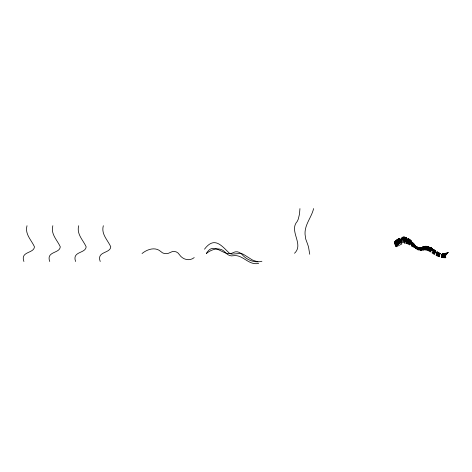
<?xml version="1.0" encoding="UTF-8"?>
<svg xmlns="http://www.w3.org/2000/svg" width="472" height="472" viewBox="0 0 472 472"><rect width="100%" height="100%" fill="white"/><g stroke="black" fill="none" stroke-linecap="round" stroke-linejoin="round"><path stroke-width="0.71" d="M439.367 256.733L439.391 256.255A16.974 16.974 0 0 1 436.252 254.762L436.022 255.311A14.367 14.367 0 0 0 439.367 256.75M299.938 208.63L299.472 214.211L298.257 219.144A16.644 16.644 0 0 1 297.142 221.533C288.687 231.15 304.228 244.23 294.528 253.263M441.473 256.685L441.503 256.267A15.954 15.954 0 0 0 445.421 257.317L445.603 257.458A14.72 14.72 0 0 1 441.467 256.691M27.01 225.722C24.65 234.153 31.394 239.977 34.438 246.779C33.978 253.706 20.066 251.045 23.907 261.506M52.84 225.722C50.48 234.153 57.224 239.977 60.269 246.779C59.814 253.706 45.902 251.045 49.743 261.506M78.712 225.722C76.352 234.153 83.096 239.977 86.14 246.779C85.686 253.706 71.773 251.045 75.614 261.506M103.321 225.722C100.961 234.153 107.704 239.977 110.749 246.779C110.295 253.706 96.382 251.045 100.223 261.506M430.293 248.272A6.868 6.868 0 0 1 432.216 249.251L432.234 249.228M429.131 248.113L429.095 248.219A6.136 6.136 0 0 0 427.066 248.331L427.154 248.083A6.018 6.018 0 0 1 429.148 248.018M430.275 248.337L430.21 248.508A7.145 7.145 0 0 1 432.128 249.499M422.688 248.768L422.652 248.874A6.313 6.313 0 0 1 420.487 248.85M313.597 208.577C311.791 216.495 305.956 223.038 305.13 231.174A26.992 26.992 0 0 0 305.065 234.425L305.726 239.038L307.756 244.602A32.704 32.704 0 0 1 308.594 247.411L309.732 254.255M420.34 249.216L420.334 249.24A6.342 6.342 0 0 0 422.411 249.281L422.245 249.487A6.537 6.537 0 0 1 420.245 249.47M436.334 254.443L436.517 253.977A20.089 20.089 0 0 0 439.491 255.564L439.467 255.966A16.974 16.974 0 0 1 436.323 254.473L436.317 254.479M445.45 255.859L445.55 255.647A14.355 14.355 0 0 1 441.757 254.567M432.871 250.237L432.069 249.635M432.057 249.67L432.063 249.653A7.145 7.145 0 0 0 430.122 248.691M430.098 248.75L429.974 248.945A7.871 7.871 0 0 1 431.892 249.977M418.912 249.493L419.03 249.275A4.673 4.673 0 0 1 417 248.189L416.994 248.585A4.277 4.277 0 0 0 418.894 249.54M420.045 249.771L420.157 249.558A6.537 6.537 0 0 0 422.133 249.605M431.909 249.953L432.352 250.337M431.573 250.502L431.791 250.142A7.871 7.871 0 0 0 429.821 249.163M434.889 251.665C436.895 255.163 429.467 248.567 434.694 251.971A14.284 14.284 0 0 1 432.364 250.325M423.697 249.039L423.785 248.897A13.83 13.83 0 0 0 424.31 248.827L425.467 248.626A16.549 16.549 0 0 1 425.844 248.567L425.679 248.797A14.827 14.827 0 0 0 425.301 248.85L424.068 249.145A14.774 14.774 0 0 1 423.561 249.21L423.402 249.387A15.694 15.694 0 0 0 423.738 249.369L424.228 249.299M428.653 248.915L428.44 249.169A5.699 5.699 0 0 0 426.452 249.098M429.791 249.222L429.555 249.499A9.257 9.257 0 0 1 431.544 250.555M435.367 251.181L435.326 251.234A18.373 18.373 0 0 1 433.868 250.219L432.871 249.44L434.429 250.319M436.93 252.107L436.924 252.119A10.16 10.16 0 0 0 440.175 253.505M394.409 242.466L394.816 242.006M446.89 253.836L446.465 254.355A11.523 11.523 0 0 1 442.252 253.971M394.769 242.047L395.17 241.611M394.462 242.443L395.518 241.239M394.545 242.514L397.377 239.859L399.825 238.555A5.286 0.838 82.3 0 1 400.038 238.85L397.542 240.124L394.568 242.567M416.339 246.968L416.198 247.127A4.944 4.944 0 0 0 418.593 247.918M204.5 249.186C214.4 235.976 221.486 245.617 229.492 253.328A7.422 7.422 0 0 0 232.189 254.137L241.186 253.393L243.469 254.349L252.089 259.806A23.801 23.801 0 0 0 256.314 261.323L257.942 261.683M395.212 241.635L397.619 239.552L399.743 238.478M395.471 241.286L395.861 240.897M395.813 240.944L396.197 240.578M422.121 249.635L421.956 249.776A7.068 7.068 0 0 1 420.021 249.841M427.656 249.924L427.254 250.284M428.818 250.331L428.393 250.715L429.278 251.163A16.066 16.066 0 0 1 429.945 251.588C430.222 252.361 431.225 251.535 430.611 251.269A9.788 9.788 0 0 0 428.836 250.302M395.306 242.903L397.878 240.808L400.403 239.587A6.614 1.05 82.3 0 0 400.156 239.044L397.324 240.567L394.828 243.104M414.982 245.871L412.28 243.41A8.815 1.333 -87.7 0 1 412.469 243.133L415.118 245.776M416.446 246.915L416.422 246.939A5.127 5.127 0 0 0 418.841 247.924M396.15 240.626L396.527 240.277M426.452 249.08L426.7 248.838A6.006 6.006 0 0 1 428.676 248.856M396.486 240.325L396.852 240M396.185 244.992L395.778 245.322L395.471 244.602L398.474 242.283L401.005 241.133A12.26 1.947 82.3 0 1 401.176 241.682L401.312 242.154L399.135 243.027M396.81 240.047L397.489 239.516M397.129 239.794L397.802 239.304M396.97 244.39L397.353 244.118M427.254 250.272A4.991 4.991 0 0 0 425.355 249.948L425.756 249.676M142.037 253.523C147.134 249.322 155.182 246.543 160.745 251.476C163.324 254.202 167.265 254.272 170.368 252.431C173.531 250.425 177.496 251.482 179.419 254.668C182.64 259.553 189.39 261.535 194.21 257.606M398.297 241.841L395.294 244.16L395.058 243.605L396.97 241.9L400.551 239.906A9.18 1.457 82.3 0 1 400.828 240.696L398.639 241.635M397.754 239.345L398.102 239.109M398.061 239.156L398.698 238.785M398.362 238.985L398.987 238.649M398.946 238.696L399.277 238.531M399.229 238.578L399.554 238.431M446.872 253.37L447.586 253.128L446.736 253.771A10.856 10.856 0 0 1 442.524 253.853M421.449 247.546L420.741 247.564A9.694 9.694 0 0 1 419.195 248.042L419.449 247.977M446.53 253.476L448.4 252.372L443.845 253.853A8.856 8.856 0 0 1 442.96 253.906L442.925 253.865M402.439 237.434L403.536 237.209A4.714 4.714 0 0 1 405.513 237.44L406.073 237.711M423.95 247.163L424.328 247.057A10.732 10.732 0 0 1 425.207 246.85L424.894 246.685A10.012 10.012 0 0 0 423.649 246.998L422.9 247.239L424.481 247.157A10.732 10.732 0 0 1 425.361 246.95M423.714 247.375L423.325 247.481L424.947 247.417A13.428 13.428 0 0 1 425.714 247.251L425.874 247.458A14.072 14.072 0 0 0 425.361 247.558L424.175 247.824A15.263 15.263 0 0 1 423.773 247.906L424.298 247.582M446.736 253.346L444.907 253.824A9.523 9.523 0 0 1 442.636 253.901M424.452 247.411L424.841 247.316A13.428 13.428 0 0 1 425.602 247.145L425.378 246.968M446.394 253.44L445.114 253.7A9.523 9.523 0 0 1 442.842 253.771M402.805 237.239L402.15 237.434A5.357 0.85 82.3 0 0 401.991 237.646L403.648 237.304A4.714 4.714 0 0 1 405.625 237.534M425.237 247.93L424.446 248.095A14.691 14.691 0 0 1 423.909 248.189M424.859 248.124L425.644 247.959A15.198 15.198 0 0 1 426.027 247.888M424.464 248.207L425.626 247.847A15.198 15.198 0 0 1 426.009 247.776L425.945 247.576A14.072 14.072 0 0 0 425.419 247.67L424.239 247.936A15.263 15.263 0 0 1 423.838 248.018L423.874 248.083M404.439 241.87L405.507 241.723A5.469 5.469 0 0 1 407.991 242.171L408.245 243.345M402.699 237.286L403.07 237.192A4.626 4.626 0 0 1 405.059 237.31L406.18 237.776M424.676 248.945L424.169 249.027A14.774 14.774 0 0 1 423.661 249.092M424.576 249.068L425.201 248.968A14.827 14.827 0 0 1 425.573 248.921L425.343 249.145A13.334 13.334 0 0 0 424.841 249.216L423.596 249.493A15.694 15.694 0 0 1 423.231 249.54L422.983 249.747L424.151 249.605A11.942 11.942 0 0 1 424.859 249.54L425.183 249.287A13.334 13.334 0 0 0 424.7 249.34L424.086 249.428M261.913 261.264C254.803 263.111 247.352 260.255 242.478 254.98C240.26 252.107 236.419 250.65 233.138 252.673C223.604 257.901 214.129 239.953 206.347 253.523C211.356 249.352 219.716 246.396 224.849 251.971C226.979 254.378 229.917 256.585 233.321 255.735C242.738 254.078 248.72 265.878 258.674 263.364M418.286 247.977L418.499 247.965A4.944 4.944 0 0 1 416.086 247.21C415.614 248.136 413.785 245.829 413.643 244.88M421.248 250.207L421.773 249.959A7.068 7.068 0 0 1 419.897 249.971L419.744 250.201A7.18 7.18 0 0 0 421.248 250.195M404.793 240.071L405.059 240.053A5.245 5.245 0 0 1 407.59 240.578A11.77 2.26 87.7 0 1 407.708 241.033L407.802 241.404M404.374 238.767L404.64 238.749A5.003 5.003 0 0 1 406.787 239.139L407.212 239.339A9.169 1.758 87.7 0 1 407.442 240.071A5.245 5.245 0 0 0 404.911 239.54L403.542 239.77A9.18 1.457 82.3 0 0 403.294 239.068M428.299 246.809L427.992 246.732A3.463 3.463 0 0 0 426.004 246.531L426.334 246.703A3.971 3.971 0 0 1 428.31 246.767M424.251 246.419L424.676 246.585A10.012 10.012 0 0 0 423.455 246.903L422.381 247.021L422.835 246.827A7.989 7.989 0 0 1 424.245 246.396M428.464 246.897L428.729 247.021A4.549 4.549 0 0 0 426.753 247.003M430.193 247.629L431.485 248.555L430.623 248.207A17.075 17.075 0 0 0 430.228 247.888L429.195 247.198L430.718 247.747M432.169 248.72A7.552 7.552 0 0 0 430.246 247.611L429.614 247.275L430.6 247.688M432.128 248.62A12.178 12.178 0 0 0 431.373 248.13L430.523 247.717A3.558 3.558 0 0 0 430.157 247.599L429.986 247.44M405.737 237.522L406.292 237.817M429.001 247.257L428.428 247.163L430.57 248.874L430.966 248.691L428.859 247.133M406.18 237.717L406.51 237.929A5.711 1.097 87.7 0 1 406.734 238.212L405.855 237.829A4.82 4.82 0 0 0 403.879 237.605L402.769 237.829A5.286 0.838 82.3 0 0 402.551 237.528L402.834 237.451A4.567 4.567 0 0 1 404.74 237.552L405.855 238A5.882 1.127 87.7 0 1 406.073 237.817L404.952 237.357A4.626 4.626 0 0 0 402.964 237.233M430.606 247.706L430.842 247.818A12.585 12.585 0 0 1 431.98 248.579M429.945 247.487L430.6 247.794A14.154 14.154 0 0 1 431.378 248.355L431.856 248.532L430.729 247.776M408.404 238.867L408.079 238.767A5.882 1.127 87.7 0 0 407.861 238.95L410.445 240.956A30.704 30.704 0 0 1 410.988 241.505A8.065 1.221 -87.7 0 1 411.112 241.416M408.41 238.797L408.734 239.003M408.292 238.891L409.23 239.428M408.622 238.92L408.941 239.133M437.373 253.104L436.901 252.791L437.267 253.429A20.969 20.969 0 0 0 439.65 254.75L439.697 254.443A21.6 21.6 0 0 1 437.532 253.21M433.355 250.844L435.361 252.201L434.736 251.364M408.504 239.021L409.625 239.746M437.479 252.709L437.007 252.396L437.255 252.844M408.835 239.05L409.147 239.274M433.703 250.449L435.538 251.712L433.786 250.195A18.526 18.526 0 0 0 433.532 250.024M433.638 250.608L434.452 251.163M437.042 252.284L437.509 252.597A20.089 20.089 0 0 0 439.821 253.936M435.656 251.204L435.497 251.027A21.063 21.063 0 0 1 434.576 250.431L434.346 250.213M435.632 251.358L433.815 250.077A18.526 18.526 0 0 0 433.432 249.824M435.503 251.098L434.765 250.508M433.957 249.995L433.815 249.835A20.567 20.567 0 0 0 433.432 249.57L433.178 249.387M434.972 250.626L435.166 250.756A24.868 24.868 0 0 0 435.626 251.069M410.239 240.342L408.846 239.363A6.879 1.322 87.7 0 1 409.071 239.876L411.962 242.319A8.354 1.263 -87.7 0 0 411.814 241.935L411.035 241.009M409.041 239.186L409.348 239.416M434.865 250.543L434.535 250.307M433.579 249.611L434.441 250.231M434.057 250.13L434.494 250.455A21.063 21.063 0 0 0 435.438 251.104M409.242 239.328L409.548 239.57M409.442 239.481L409.743 239.723M415.212 245.711L412.558 243.068A8.065 1.221 -87.7 0 1 412.681 242.98M409.312 239.605L410.569 240.626M409.867 242.685L407.088 240.82A11.122 2.136 87.7 0 0 406.893 241.741L408.51 242.578A22.119 22.119 0 0 1 409.661 243.357L410.032 243.629A11.316 1.711 -87.7 0 1 410.239 242.997L409.867 242.685A9.918 9.918 0 0 1 412.487 244.809L412.51 245.505A8.449 8.449 0 0 0 410.109 243.918M409.637 239.64L409.938 239.888M413.319 243.41L415.195 245.511M414.758 245.133L415.543 246.042M409.826 239.8L410.315 240.23M409.702 239.935L411.165 241.398M410.021 239.971L410.498 240.401M410.321 240.313L411.478 241.57M415.484 245.9L415.726 246.425L413.643 243.788M410.787 240.85L408.74 239.168A5.711 1.097 87.7 0 0 408.522 238.885M414.705 245.127L415.395 245.9M412.333 243.77L412.18 243.552A9.888 1.493 -87.7 0 0 411.985 244L414.882 246.012L412.298 243.611A18.16 18.16 0 0 0 411.667 242.927L409.501 241.328A11.77 2.26 87.7 0 1 409.619 241.776L409.743 242.278A6.272 6.272 0 0 1 410.498 242.679L412.28 244.118M426.865 247.08L427.024 247.287A5.139 5.139 0 0 1 429.024 247.234L428.983 247.239M410.575 240.496L411.035 240.956M410.864 240.826L411.313 241.387M410.752 240.679L411.212 241.139M414.817 245.275L414.28 244.525M414.233 244.632L414.605 244.962M412.734 242.962L413.159 243.345M414.151 244.461L412.911 243.151M411.277 241.245L411.708 241.747A7.623 1.15 -87.7 0 0 411.554 241.522M413.749 244.095L414.664 245.104M413.938 245.204L415.844 247.493A4.779 4.779 0 0 0 418.286 247.983M413.496 243.729L414.003 244.254L413.802 243.977M413.619 244.236L413.466 244.059A9.912 1.499 -87.7 0 1 413.519 244.242M412.982 243.027L413.59 243.841M414.186 245.251L415.797 246.962L414.227 244.944M414.121 244.348L414.345 244.602L413.962 244.166M413.431 243.652L413.266 243.469A8.354 1.263 -87.7 0 1 413.413 243.853L413.879 244.384M413.773 244.413L414.08 244.767M440.323 253.836L440.364 253.895A8.036 8.036 0 0 1 436.482 252.915L436.694 252.591A8.826 8.826 0 0 0 440.246 253.777M422.552 248.119L422.446 247.983A7.458 7.458 0 0 1 420.192 248.178M422.641 248.254L422.611 248.201A6.909 6.909 0 0 1 420.369 248.307M429.16 247.588L429.083 247.393A5.139 5.139 0 0 0 427.101 247.422L427.172 247.611M394.444 242.537L397.064 239.994L399.359 238.69A5.357 0.85 82.3 0 1 399.513 238.478M416.935 247.139L416.959 247.21A5.216 5.216 0 0 0 419.189 248.484M404.274 242.384L404.492 243.192L405.826 242.992A5.882 5.882 0 0 1 408.245 243.334M409.838 242.797L410.085 243.965M425.756 249.688A5.328 5.328 0 0 1 427.685 249.877M403.761 240.508A12.26 1.947 82.3 0 1 403.855 240.82L403.991 241.298L405.348 241.086A5.469 5.469 0 0 1 407.631 241.446M417.006 247.688A4.991 4.991 0 0 0 419.142 248.909L419.059 249.092A4.673 4.673 0 0 1 417.024 248.024M428.977 248.419A6.136 6.136 0 0 0 426.995 248.473L426.818 248.685A6.006 6.006 0 0 1 428.794 248.709M437.739 253.157A21.6 21.6 0 0 0 439.739 254.29L439.798 254.042A20.089 20.089 0 0 1 437.804 252.921M422.7 248.697A6.396 6.396 0 0 1 420.493 248.691M419.201 248.331A5.334 5.334 0 0 1 416.906 247.027M413.053 243.104A7.623 1.15 -87.7 0 1 413.207 243.328M445.397 255.995A15.989 15.989 0 0 1 441.692 254.75M439.886 253.759A18.644 18.644 0 0 1 437.072 252.119M433.438 249.641A20.567 20.567 0 0 1 433.827 249.906M430.334 247.912A6.98 6.98 0 0 1 432.252 248.939M430.322 248.142A6.868 6.868 0 0 1 432.246 249.122M427.195 247.759A5.664 5.664 0 0 1 429.19 247.664M427.184 247.977A6.018 6.018 0 0 1 429.178 247.888M424.464 248.207A14.691 14.691 0 0 1 423.927 248.302M423.933 248.484A15.092 15.092 0 0 0 424.593 248.372L425.638 248.172A16.691 16.691 0 0 1 426.021 248.107M422.7 248.425A6.584 6.584 0 0 1 420.469 248.478M422.706 248.602A6.396 6.396 0 0 1 420.499 248.602M419.177 248.254A5.334 5.334 0 0 1 416.882 246.956M441.916 254.302A12.703 12.703 0 0 0 445.875 255.092L445.633 255.505A14.355 14.355 0 0 1 441.839 254.426M439.904 253.688A18.644 18.644 0 0 1 437.09 252.054M430.317 247.812A6.98 6.98 0 0 1 432.234 248.832M427.178 247.635A5.664 5.664 0 0 1 429.166 247.54M422.676 248.343A6.584 6.584 0 0 1 420.446 248.396M419.024 247.995A5.275 5.275 0 0 1 416.628 246.838M442.111 254.107A11.523 11.523 0 0 0 446.323 254.479L445.987 254.957A12.703 12.703 0 0 1 442.028 254.166M440.075 253.505A12.201 12.201 0 0 1 437.013 252.024A15.075 15.075 0 0 0 439.987 253.564A15.075 15.075 0 0 1 437.078 251.965M435.585 251.051A24.868 24.868 0 0 1 435.119 250.732M426.871 247.104A4.549 4.549 0 0 1 428.853 247.074M422.546 248.101A6.909 6.909 0 0 1 420.31 248.231M418.959 247.989A5.275 5.275 0 0 1 416.569 246.832M446.884 253.806A11.068 11.068 0 0 1 442.352 253.989M426.505 246.809A3.971 3.971 0 0 1 428.476 246.856M419.938 248.095A8.443 8.443 0 0 0 422.115 247.717L422.328 247.888A7.458 7.458 0 0 1 420.104 248.113M440.27 253.653A8.826 8.826 0 0 1 436.724 252.455L436.877 252.237A10.16 10.16 0 0 0 440.164 253.582M434.877 251.682A16.862 16.862 0 0 1 432.877 250.225M421.443 247.529A9.54 9.54 0 0 1 419.455 248.012M399.282 243.328L395.79 246.691L395.383 245.747L395.896 245.074L397.63 243.316L399.294 242.384A14.467 2.295 82.3 0 0 399.282 243.245L399.282 243.328M401.371 242.466L401.371 242.814A4.738 4.738 0 0 1 403.495 242.584L404.728 242.85L404.787 242.455A13.9 2.667 87.7 0 1 404.911 241.67L403.637 241.316A4.608 4.608 0 0 0 401.383 241.517A14.467 2.295 82.3 0 0 401.371 242.384L401.371 242.466M445.255 256.632L445.279 256.815A16.892 16.892 0 0 1 441.509 255.588L441.556 255.287A16.962 16.962 0 0 0 445.255 256.585L445.255 256.615M415.873 247.995L415.856 248.455L415.289 248.03A18.007 18.007 0 0 1 414.941 247.706C412.498 245.021 414.652 246.514 415.873 248.024M416.947 248.809L416.929 249.269A3.847 3.847 0 0 0 418.682 250.018L418.853 249.729A4.277 4.277 0 0 1 416.953 248.803L416.947 248.838M441.503 257.305L441.503 257.334A13.729 13.729 0 0 0 445.922 257.706L445.686 257.641A14.72 14.72 0 0 1 441.526 256.862L441.503 257.305M445.285 256.414L445.285 256.432A16.962 16.962 0 0 1 441.58 255.14L441.639 254.892A15.989 15.989 0 0 0 445.344 256.143L445.285 256.396M439.562 255.281L439.562 255.305A20.089 20.089 0 0 1 436.582 253.724L436.736 253.322L437.214 253.629A20.969 20.969 0 0 0 439.597 254.951L439.568 255.234M441.473 256.078L441.473 256.107A15.954 15.954 0 0 0 445.391 257.157L445.285 256.974A16.892 16.892 0 0 1 441.509 255.747L441.479 256.03M406.598 243.345L407.395 243.729A18.467 18.467 0 0 1 409.135 244.62L409.702 244.938L409.861 244.319A12.384 1.87 -87.7 0 1 409.908 244.13L406.77 242.248A13.9 2.667 87.7 0 0 406.646 243.027L406.598 243.345M425.998 248.225L425.998 248.237A16.691 16.691 0 0 0 425.614 248.29L424.576 248.49A15.092 15.092 0 0 1 423.909 248.596L423.874 248.72A13.83 13.83 0 0 0 424.369 248.709L425.532 248.508A16.549 16.549 0 0 1 425.909 248.449L425.992 248.266M411.36 245.894C414.906 248.231 415.071 247.151 411.554 245.139A12.384 1.87 -87.7 0 0 411.501 245.328L411.36 245.894M419.195 248.632L419.154 248.75A4.991 4.991 0 0 1 417.018 247.552L416.965 247.316A5.216 5.216 0 0 0 419.201 248.591M420.44 248.986L420.41 249.092A6.342 6.342 0 0 0 422.475 249.175L422.605 248.998A6.313 6.313 0 0 1 420.452 248.95L420.44 248.998M434.983 253.075L434.789 253.576A25.246 25.246 0 0 1 434.281 253.263C431.119 251.594 433.031 251.157 434.972 253.104M434.623 253.871L434.405 254.42A22.337 22.337 0 0 1 433.178 253.718C430.576 252.313 432.842 252.042 434.122 253.564A25.246 25.246 0 0 0 434.623 253.871M415.584 247.942L415.567 247.971A4.726 4.726 0 0 0 417.909 248.124L418.168 248.077A4.779 4.779 0 0 1 415.779 247.593L415.596 247.918M414.44 246.673L411.672 244.844A11.316 1.711 -87.7 0 1 411.879 244.219L414.611 246.419L414.44 246.673M431.396 250.744L430.818 251.021A11.186 11.186 0 0 0 429.402 250.213L429.024 250.089L429.373 249.741A9.257 9.257 0 0 1 431.378 250.768M435.054 251.517L435.048 251.535A16.862 16.862 0 0 1 433.036 250.101L432.446 249.623L433.75 250.296A18.373 18.373 0 0 0 435.202 251.316L435.078 251.487M395.536 244.832L395.282 245.18L394.964 244.437L396.096 243.056L399.241 240.803A11.228 1.782 82.3 0 0 399.194 241.817L397.282 242.95L395.536 244.832M395.182 243.629L394.893 244.006L394.663 243.458L396.197 241.693L399.265 239.634A8.372 1.327 82.3 0 0 399.176 240.372L397.117 241.581L395.182 243.629M394.946 242.761L394.627 243.157L394.48 242.803L396.439 240.69L399.353 238.862A6.466 1.027 82.3 0 0 399.229 239.333L397.046 240.602L394.946 242.761M428.24 249.375L427.915 249.7A5.328 5.328 0 0 0 425.962 249.511L426.287 249.245A5.699 5.699 0 0 1 428.246 249.346M396.392 245.552L395.984 245.882L396.362 246.773L401.861 243.971L401.519 242.714L398.999 243.77L396.392 245.552M422.806 249.877L422.517 250.083L423.378 249.995A9.711 9.711 0 0 1 424.281 249.936L424.682 249.67A11.942 11.942 0 0 0 423.974 249.735L422.806 249.877M421.726 247.54L421.602 247.582A9.54 9.54 0 0 1 419.608 248.048L419.82 248.001A8.443 8.443 0 0 0 421.998 247.67L421.726 247.54M401.831 239.304L401.589 239.381A8.372 1.327 82.3 0 1 401.678 238.637L402.191 238.496A4.525 4.525 0 0 1 404.12 238.478L405.454 238.95A8.62 1.658 87.7 0 0 405.253 239.623L403.943 239.198A4.549 4.549 0 0 0 401.831 239.298M401.755 239.788L401.507 239.87A11.228 1.782 82.3 0 0 401.454 240.885A4.608 4.608 0 0 1 403.702 240.673L404.982 241.027A11.122 2.136 87.7 0 1 405.171 240.106L403.861 239.688A4.549 4.549 0 0 0 401.749 239.788M402.026 238.224L401.766 238.307A6.466 1.027 82.3 0 1 401.89 237.829L402.687 237.634A4.537 4.537 0 0 1 404.41 237.687L405.755 238.189A6.915 1.327 87.7 0 0 405.548 238.614L404.215 238.142A4.525 4.525 0 0 0 402.28 238.159L402.026 238.224M403.171 237.988L402.887 238.065A6.614 1.05 82.3 0 1 403.135 238.614L404.244 238.395A5.021 5.021 0 0 1 406.657 238.761L407.082 238.962A6.879 1.322 87.7 0 0 406.852 238.448L406.197 238.148A4.856 4.856 0 0 0 403.997 237.841L403.171 237.988M427.302 246.602L427.272 246.602A3.068 3.068 0 0 0 425.355 246.284L425.779 246.449A3.463 3.463 0 0 1 427.738 246.62L427.331 246.602M407.424 240.537L407.212 240.437A8.62 1.658 87.7 0 1 407.413 239.77L410.557 242.171A9.888 1.493 -87.7 0 0 410.363 242.626L410.18 242.466A27.211 27.211 0 0 0 409.425 241.847L407.424 240.537M409.607 241.015L409.401 240.915A9.169 1.758 87.7 0 0 409.171 240.177L412.056 242.626A9.912 1.499 -87.7 0 1 412.198 243.163L409.607 241.015M407.749 239.623L407.537 239.51A6.915 1.327 87.7 0 1 407.743 239.086L410.87 241.64A8.815 1.333 -87.7 0 0 410.681 241.918L410.498 241.747A27.423 27.423 0 0 0 409.944 241.233L407.749 239.623M416.788 246.874A5.345 5.345 0 0 0 419.142 248.13A5.345 5.345 0 0 1 416.746 246.832"/></g></svg>
